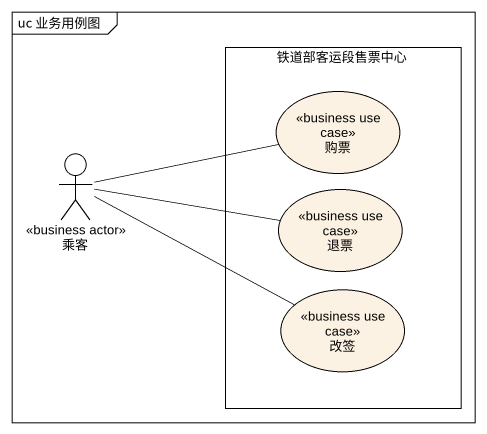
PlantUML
@startuml
mainframe uc 业务用例图
rectangle 铁道部客运段售票中心 {
  usecase 购票 <<business use case>> #FCF2E3
  usecase 退票 <<business use case>> #FCF2E3
  usecase 改签 <<business use case>> #FCF2E3
}
actor 乘客 <<business actor>>
乘客 -right- 购票
乘客 -right- 退票
乘客 -right- 改签
@enduml
